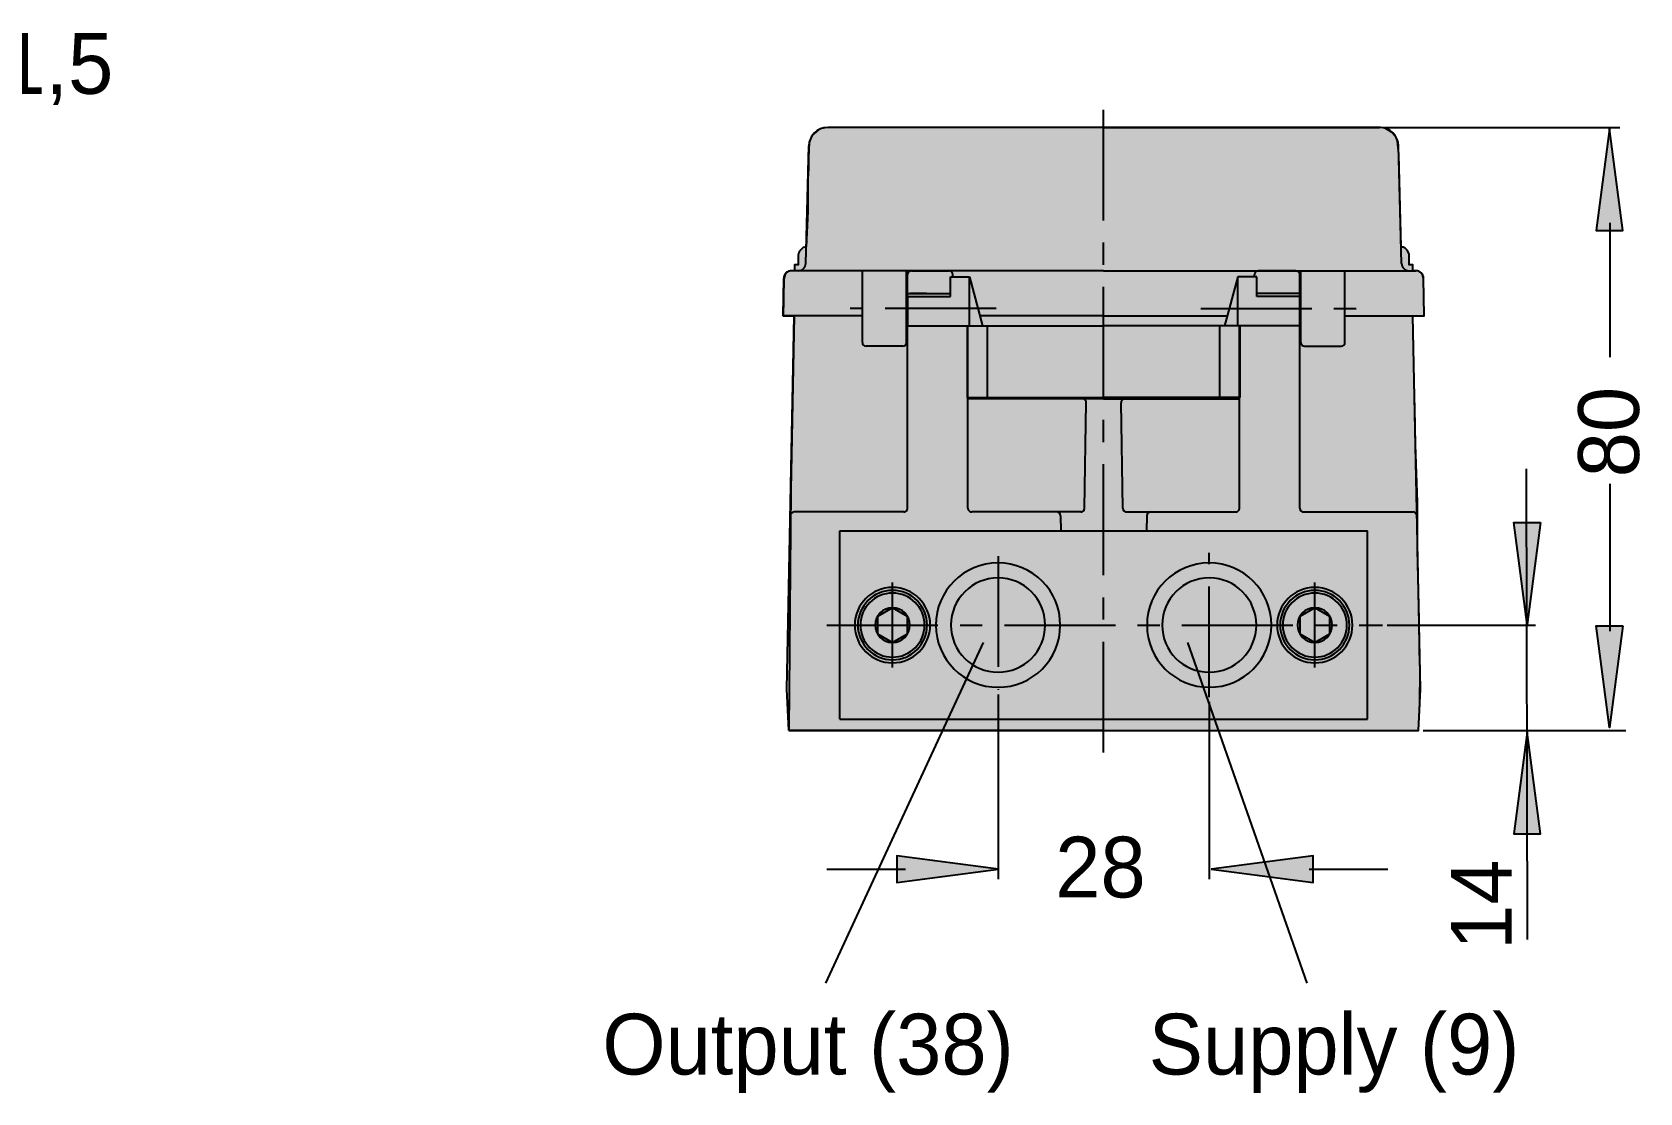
# Model space of a CAD drawing. Extents: x 43 to 173, y 167 to 243.
# Drawn here: x 129.08 to 173.47, y 189.11 to 218.41 of the extents above; entities that cross this region are included whole.
import ezdxf

# ---------------------------------------------------------------- set-up
doc = ezdxf.new("R2010")
doc.units = 0
for name, pattern in [('AI-LINETYPE-1', [4.899378, 3.062111, -0.612422, 0.612422, -0.612422]), ('AI-LINETYPE-2', [4.899378, 3.062111, -0.612422, 0.612422, -0.612422]), ('AI-LINETYPE-3', [4.899378, 3.062111, -0.612422, 0.612422, -0.612422]), ('AI-LINETYPE-4', [4.899378, 3.062111, -0.612422, 0.612422, -0.612422]), ('AI-LINETYPE-5', [4.899378, 3.062111, -0.612422, 0.612422, -0.612422]), ('AI-LINETYPE-6', [4.899378, 3.062111, -0.612422, 0.612422, -0.612422]), ('AI-LINETYPE-7', [4.899378, 3.062111, -0.612422, 0.612422, -0.612422]), ('AI-LINETYPE-8', [4.899378, 3.062111, -0.612422, 0.612422, -0.612422])]:
    doc.linetypes.add(name, pattern=pattern)
for name, color, linetype in [('LINIE', 7, 'CONTINUOUS'), ('MASSLINIE', 7, 'CONTINUOUS'), ('MITTE', 7, 'CONTINUOUS'), ('PFEILE', 7, 'CONTINUOUS'), ('TEXT', 7, 'CONTINUOUS'), ('UMRISS', 7, 'CONTINUOUS')]:
    doc.layers.add(name, color=color, linetype=linetype)

# ---------------------------------------------------------------- blocks, each defined once
blk = doc.blocks.new('*U16')
at = {"layer": 'UMRISS', "color": 255}
for points in [[(150.878, 199.12), (150.792, 215.71), (150.878, 215.749)], [(150.966, 199.12), (150.878, 215.749), (150.966, 215.771)], [(151.115, 199.12), (150.966, 215.771), (151.115, 215.778)], [(150.54, 199.12), (150.527, 215.172), (150.54, 215.362)], [(150.604, 199.12), (150.54, 215.362), (150.604, 215.526)], [(150.664, 199.12), (150.604, 215.526), (150.664, 215.607)], [(150.792, 199.12), (150.664, 215.607), (150.792, 215.71)], [(150.527, 199.12), (150.521, 214.943), (150.527, 215.172)], [(150.521, 199.12), (150.505, 214.351), (150.521, 214.65)], [(150.505, 199.12), (150.456, 212.486), (150.505, 213.466)], [(150.237, 199.12), (150.236, 211.988), (150.237, 212.254)], [(150.241, 199.12), (150.237, 212.254), (150.241, 212.287)], [(150.251, 199.12), (150.241, 212.287), (150.251, 212.324)], [(150.267, 199.12), (150.251, 212.324), (150.267, 212.36)], [(150.375, 199.12), (150.267, 212.36), (150.375, 212.462)], [(150.456, 199.12), (150.375, 212.462), (150.456, 212.486)], [(149.923, 210.573), (149.872, 211.728), (149.923, 211.781)], [(149.975, 210.573), (149.923, 211.781), (149.975, 211.802)], [(150.024, 210.573), (149.975, 211.802), (150.024, 211.82)], [(150.033, 210.573), (150.024, 211.82), (150.033, 211.821)], [(150.128, 210.573), (150.033, 211.821), (150.128, 211.822)], [(150.132, 199.12), (150.128, 211.822), (150.132, 211.822)], [(149.834, 210.573), (149.831, 211.256), (149.834, 211.415)], [(149.837, 210.573), (149.834, 211.415), (149.837, 211.598)], [(149.872, 210.573), (149.837, 211.598), (149.872, 211.728)], [(149.825, 210.573), (149.821, 210.686), (149.825, 210.914)], [(149.828, 210.573), (149.825, 210.914), (149.828, 211.05)], [(149.831, 210.573), (149.828, 211.05), (149.831, 211.256)], [(149.821, 210.573), (149.82, 210.573), (149.821, 210.686)], [(150.128, 199.12), (150.033, 205.772), (150.128, 210.573)], [(150.033, 199.12), (150.024, 204.697), (150.033, 205.772)], [(150.024, 199.12), (149.975, 199.12), (150.024, 204.697)]]:
    blk.add_solid(points, dxfattribs=at)
at = {"layer": 'UMRISS', "color": 255, "extrusion": (0, 0, -1)}
for points in [[(-150.878, 199.12), (-150.878, 215.749), (-150.966, 199.12)], [(-150.966, 199.12), (-150.966, 215.771), (-151.115, 199.12)], [(-151.115, 199.12), (-151.115, 215.778), (-164.414, 199.12)], [(-164.414, 199.12), (-151.115, 215.778), (-164.414, 215.778)], [(-164.414, 199.12), (-164.414, 215.778), (-164.871, 199.12)], [(-164.871, 199.12), (-164.414, 215.778), (-164.871, 215.778)], [(-164.871, 199.12), (-164.871, 215.778), (-165.372, 199.12)], [(-165.372, 199.12), (-164.871, 215.778), (-165.372, 215.778)], [(-165.372, 199.12), (-165.372, 215.778), (-165.782, 199.12)], [(-165.782, 199.12), (-165.372, 215.778), (-165.782, 215.778)], [(-165.782, 199.12), (-165.782, 215.778), (-166.011, 199.12)], [(-166.011, 199.12), (-165.782, 215.778), (-166.011, 215.778)], [(-166.011, 199.12), (-166.011, 215.778), (-166.284, 199.12)], [(-166.284, 199.12), (-166.011, 215.778), (-166.284, 215.778)], [(-166.284, 199.12), (-166.284, 215.778), (-166.309, 199.12)], [(-166.309, 199.12), (-166.284, 215.778), (-166.309, 215.778)], [(-166.309, 199.12), (-166.309, 215.778), (-166.44, 199.12)], [(-166.44, 199.12), (-166.309, 215.778), (-166.44, 215.756)], [(-166.44, 199.12), (-166.44, 215.756), (-166.638, 199.12)], [(-166.638, 199.12), (-166.44, 215.756), (-166.638, 215.643)], [(-150.54, 199.12), (-150.54, 215.362), (-150.604, 199.12)], [(-150.604, 199.12), (-150.604, 215.526), (-150.664, 199.12)], [(-150.664, 199.12), (-150.664, 215.607), (-150.792, 199.12)], [(-150.792, 199.12), (-150.792, 215.71), (-150.878, 199.12)], [(-166.638, 199.12), (-166.638, 215.643), (-166.747, 199.12)], [(-166.747, 199.12), (-166.638, 215.643), (-166.747, 215.505)], [(-166.747, 199.12), (-166.747, 215.505), (-166.786, 199.12)], [(-166.786, 199.12), (-166.747, 215.505), (-166.786, 215.411)], [(-166.786, 199.12), (-166.786, 215.411), (-166.815, 199.12)], [(-166.815, 199.12), (-166.786, 215.411), (-166.815, 215.034)], [(-150.521, 199.12), (-150.521, 214.943), (-150.527, 199.12)], [(-150.527, 199.12), (-150.527, 215.172), (-150.54, 199.12)], [(-166.815, 199.12), (-166.815, 215.034), (-166.882, 199.12)], [(-166.882, 199.12), (-166.815, 215.034), (-166.882, 212.486)], [(-150.505, 199.12), (-150.505, 214.351), (-150.521, 199.12)], [(-150.237, 199.12), (-150.237, 212.254), (-150.241, 199.12)], [(-150.241, 199.12), (-150.241, 212.287), (-150.251, 199.12)], [(-150.251, 199.12), (-150.251, 212.324), (-150.267, 199.12)], [(-150.267, 199.12), (-150.267, 212.36), (-150.375, 199.12)], [(-150.375, 199.12), (-150.375, 212.462), (-150.456, 199.12)], [(-150.456, 199.12), (-150.456, 212.486), (-150.505, 199.12)], [(-166.882, 199.12), (-166.882, 212.486), (-166.921, 199.12)], [(-166.921, 199.12), (-166.882, 212.486), (-166.921, 212.478)], [(-166.921, 199.12), (-166.921, 212.478), (-166.936, 199.12)], [(-166.936, 199.12), (-166.921, 212.478), (-166.936, 212.474)], [(-166.936, 199.12), (-166.936, 212.474), (-166.995, 199.12)], [(-166.995, 199.12), (-166.936, 212.474), (-166.995, 212.443)], [(-166.995, 199.12), (-166.995, 212.443), (-167.053, 199.12)], [(-167.053, 199.12), (-166.995, 212.443), (-167.053, 212.387)], [(-167.053, 199.12), (-167.053, 212.387), (-167.091, 199.12)], [(-167.091, 199.12), (-167.053, 212.387), (-167.091, 212.311)], [(-167.091, 199.12), (-167.091, 212.311), (-167.1, 199.12)], [(-167.1, 199.12), (-167.091, 212.311), (-167.1, 212.266)], [(-167.1, 199.12), (-167.1, 212.266), (-167.102, 199.12)], [(-167.102, 199.12), (-167.1, 212.266), (-167.102, 211.988)], [(-149.923, 210.573), (-149.923, 211.781), (-149.975, 210.573)], [(-149.975, 210.573), (-149.975, 211.802), (-150.024, 210.573)], [(-150.024, 210.573), (-150.024, 211.82), (-150.033, 210.573)], [(-150.033, 210.573), (-150.033, 211.821), (-150.128, 210.573)], [(-150.128, 199.12), (-150.128, 211.822), (-150.132, 199.12)], [(-150.132, 199.12), (-150.132, 211.988), (-150.236, 199.12)], [(-150.236, 199.12), (-150.132, 211.988), (-150.236, 211.988)], [(-150.236, 199.12), (-150.236, 211.988), (-150.237, 199.12)], [(-167.102, 199.12), (-167.102, 211.988), (-167.206, 199.12)], [(-167.206, 199.12), (-167.102, 211.988), (-167.206, 211.988)], [(-167.206, 199.12), (-167.206, 211.822), (-167.21, 199.12)], [(-167.21, 199.12), (-167.206, 211.822), (-167.21, 211.822)], [(-167.21, 210.573), (-167.21, 211.822), (-167.241, 210.573)], [(-167.241, 210.573), (-167.21, 211.822), (-167.241, 211.822)], [(-167.241, 210.573), (-167.241, 211.822), (-167.255, 210.573)], [(-167.255, 210.573), (-167.241, 211.822), (-167.255, 211.821)], [(-167.255, 210.573), (-167.255, 211.821), (-167.261, 210.573)], [(-167.261, 210.573), (-167.255, 211.821), (-167.261, 211.821)], [(-167.261, 210.573), (-167.261, 211.821), (-167.281, 210.573)], [(-167.281, 210.573), (-167.261, 211.821), (-167.281, 211.82)], [(-167.281, 210.573), (-167.281, 211.82), (-167.339, 210.573)], [(-167.339, 210.573), (-167.281, 211.82), (-167.339, 211.817)], [(-167.339, 210.573), (-167.339, 211.817), (-167.361, 210.573)], [(-167.361, 210.573), (-167.339, 211.817), (-167.361, 211.807)], [(-167.361, 210.573), (-167.361, 211.807), (-167.363, 210.573)], [(-167.363, 210.573), (-167.361, 211.807), (-167.363, 211.806)], [(-167.363, 210.573), (-167.363, 211.806), (-167.376, 210.573)], [(-167.376, 210.573), (-167.363, 211.806), (-167.376, 211.8)], [(-167.376, 210.573), (-167.376, 211.8), (-167.394, 210.573)], [(-167.394, 210.573), (-167.376, 211.8), (-167.394, 211.793)], [(-167.394, 210.573), (-167.394, 211.793), (-167.396, 210.573)], [(-167.396, 210.573), (-167.394, 211.793), (-167.396, 211.792)], [(-167.396, 210.573), (-167.396, 211.792), (-167.404, 210.573)], [(-167.404, 210.573), (-167.396, 211.792), (-167.404, 211.788)], [(-167.404, 210.573), (-167.404, 211.788), (-167.409, 210.573)], [(-167.409, 210.573), (-167.404, 211.788), (-167.409, 211.786)], [(-167.409, 210.573), (-167.409, 211.786), (-167.469, 210.573)], [(-167.469, 210.573), (-167.409, 211.786), (-167.469, 211.723)], [(-149.834, 210.573), (-149.834, 211.415), (-149.837, 210.573)], [(-149.837, 210.573), (-149.837, 211.598), (-149.872, 210.573)], [(-149.872, 210.573), (-149.872, 211.728), (-149.923, 210.573)], [(-167.469, 210.573), (-167.469, 211.723), (-167.501, 210.573)], [(-167.501, 210.573), (-167.469, 211.723), (-167.501, 211.62)], [(-167.501, 210.573), (-167.501, 211.62), (-167.518, 210.573)], [(-149.825, 210.573), (-149.825, 210.914), (-149.828, 210.573)], [(-149.828, 210.573), (-149.828, 211.05), (-149.831, 210.573)], [(-149.831, 210.573), (-149.831, 211.256), (-149.834, 210.573)], [(-149.821, 210.573), (-149.821, 210.686), (-149.825, 210.573)], [(-167.21, 199.12), (-167.21, 210.573), (-167.241, 199.12)], [(-167.241, 199.12), (-167.21, 210.573), (-167.241, 209.004)], [(-167.241, 199.12), (-167.241, 209.004), (-167.255, 199.12)], [(-167.255, 199.12), (-167.241, 209.004), (-167.255, 208.341)], [(-167.255, 199.12), (-167.255, 208.341), (-167.261, 199.12)], [(-167.261, 199.12), (-167.255, 208.341), (-167.261, 208.021)], [(-167.261, 199.12), (-167.261, 208.021), (-167.281, 199.12)], [(-167.281, 199.12), (-167.261, 208.021), (-167.281, 207.022)], [(-167.281, 199.12), (-167.281, 207.022), (-167.339, 199.12)], [(-167.339, 199.12), (-167.281, 207.022), (-167.339, 205.426)], [(-150.033, 199.12), (-150.033, 205.772), (-150.128, 199.12)], [(-150.024, 199.12), (-150.024, 204.697), (-150.033, 199.12)], [(-167.339, 199.12), (-167.339, 204.103), (-167.361, 199.12)], [(-167.361, 199.12), (-167.339, 204.103), (-167.361, 202.965)], [(-167.361, 199.12), (-167.361, 202.965), (-167.363, 199.12)], [(-167.363, 199.12), (-167.361, 202.965), (-167.363, 202.877)], [(-167.363, 199.12), (-167.363, 202.877), (-167.376, 199.42)], [(-167.376, 199.42), (-167.363, 202.877), (-167.376, 202.19)], [(-167.376, 199.42), (-167.376, 202.19), (-167.394, 199.812)], [(-167.394, 199.812), (-167.376, 202.19), (-167.394, 201.324)], [(-167.394, 199.812), (-167.394, 201.324), (-167.396, 199.866)], [(-167.396, 199.866), (-167.394, 201.324), (-167.396, 201.2)], [(-167.396, 199.866), (-167.396, 201.2), (-167.404, 200.774)]]:
    blk.add_solid(points, dxfattribs=at)
blk = doc.blocks.new('BLOCK_9')
at = {"layer": 'MASSLINIE', "color": 250}
for points in [[(166.419, 215.778), (172.917, 215.778)], [(172.656, 209.437), (172.656, 213.148)], [(172.656, 201.867), (172.656, 205.934)]]:
    blk.add_lwpolyline(points, dxfattribs=at)
blk = doc.blocks.new('BLOCK_10')
at = {"layer": 'MASSLINIE', "color": 250}
for points in [[(170.333, 206.355), (170.365, 193.349)], [(166.495, 202.035), (170.593, 202.035)], [(167.493, 199.12), (173.091, 199.12)]]:
    blk.add_lwpolyline(points, dxfattribs=at)
blk = doc.blocks.new('BLOCK_11')
at = {"layer": 'MASSLINIE', "color": 250}
for points in [[(155.754, 200.121), (155.754, 195.021)], [(161.584, 199.911), (161.584, 195.021)], [(153.194, 195.281), (151.024, 195.281)], [(166.511, 195.281), (164.341, 195.281)]]:
    blk.add_lwpolyline(points, dxfattribs=at)
blk = doc.blocks.new('*U19')
at = {"layer": 'PFEILE', "color": 250}
blk.add_solid([(152.957, 194.922), (152.957, 195.663), (155.77, 195.292)], dxfattribs=at)
blk = doc.blocks.new('*U20')
at = {"layer": 'PFEILE', "color": 250}
blk.add_solid([(164.453, 194.922), (161.64, 195.293), (164.453, 195.663)], dxfattribs=at)
blk = doc.blocks.new('*U27')
at = {"layer": 'PFEILE', "color": 250}
blk.add_solid([(170.364, 196.268), (169.994, 196.268), (170.364, 199.081)], dxfattribs=at)
at = {"layer": 'PFEILE', "color": 250, "extrusion": (0, 0, -1)}
blk.add_solid([(-170.364, 196.268), (-170.364, 199.081), (-170.735, 196.268)], dxfattribs=at)
blk = doc.blocks.new('*U28')
at = {"layer": 'PFEILE', "color": 250, "extrusion": (0, 0, -1)}
for points in [[(-170.364, 202.055), (-169.994, 204.868), (-170.364, 204.868)], [(-170.364, 202.055), (-170.364, 204.868), (-170.735, 204.868)]]:
    blk.add_solid(points, dxfattribs=at)
blk = doc.blocks.new('*U29')
at = {"layer": 'PFEILE', "color": 250}
blk.add_solid([(172.637, 212.932), (172.267, 212.932), (172.637, 215.745)], dxfattribs=at)
at = {"layer": 'PFEILE', "color": 250, "extrusion": (0, 0, -1)}
blk.add_solid([(-172.637, 212.932), (-172.637, 215.745), (-173.008, 212.932)], dxfattribs=at)
blk = doc.blocks.new('*U30')
at = {"layer": 'PFEILE', "color": 250, "extrusion": (0, 0, -1)}
for points in [[(-172.637, 199.203), (-172.267, 202.016), (-172.637, 202.016)], [(-172.637, 199.203), (-172.637, 202.016), (-173.008, 202.016)]]:
    blk.add_solid(points, dxfattribs=at)

msp = doc.modelspace()

# ---------------------------------------------------------------- linework, layer by layer
at = {"layer": 'LINIE', "color": 250}
for points in [[(158.669, 215.778), (151.05, 215.778)], [(158.669, 215.778), (166.289, 215.778)], [(150.444, 212.026), (150.529, 215.271)], [(166.894, 212.024), (166.809, 215.271)], [(158.669, 211.822), (150.046, 211.822)], [(152.006, 209.844), (152.006, 211.822)], [(153.224, 209.844), (153.224, 211.822)], [(153.359, 211.822), (154.4, 211.822)], [(158.669, 211.822), (167.292, 211.822)], [(163.979, 211.822), (162.938, 211.822)], [(164.114, 209.844), (164.114, 211.822)], [(165.332, 209.844), (165.332, 211.822)], [(149.82, 210.573), (149.838, 211.617)], [(153.255, 205.263), (153.255, 211.718)], [(154.438, 211.113), (154.438, 211.654)], [(154.438, 211.654), (154.965, 211.654)], [(154.505, 211.654), (154.505, 211.718)], [(154.965, 211.654), (155.328, 210.301)], [(154.965, 210.301), (154.965, 211.654)], [(162.373, 211.654), (162.01, 210.301)], [(162.373, 210.301), (162.373, 211.654)], [(162.901, 211.654), (162.373, 211.654)], [(162.834, 211.654), (162.834, 211.718)], [(162.901, 211.113), (162.901, 211.654)], [(164.083, 205.263), (164.083, 211.718)], [(167.518, 210.573), (167.501, 211.617)], [(153.255, 211.197), (154.438, 211.197)], [(153.255, 211.113), (153.255, 210.301)], [(153.255, 211.113), (154.438, 211.113)], [(153.776, 211.197), (153.328, 211.197)], [(164.083, 211.197), (162.901, 211.197)], [(164.083, 211.113), (162.901, 211.113)], [(164.083, 211.113), (164.083, 210.301)], [(152.006, 210.573), (149.82, 210.573)], [(149.923, 200.265), (150.128, 210.573)], [(158.669, 210.573), (155.255, 210.573)], [(158.669, 210.573), (162.083, 210.573)], [(165.332, 210.573), (167.518, 210.573)], [(167.414, 200.265), (167.21, 210.573)], [(153.255, 210.302), (154.921, 210.302)], [(153.255, 210.301), (154.913, 210.301)], [(154.913, 210.301), (154.913, 208.323)], [(154.913, 208.323), (154.913, 210.301)], [(154.913, 210.301), (158.669, 210.301)], [(154.921, 205.263), (154.921, 210.302)], [(155.464, 208.323), (155.464, 210.301)], [(162.425, 210.301), (158.669, 210.301)], [(161.874, 208.323), (161.874, 210.301)], [(164.083, 210.302), (162.417, 210.302)], [(162.417, 205.263), (162.417, 210.302)], [(162.425, 208.323), (162.425, 210.301)], [(162.425, 210.301), (162.425, 208.323)], [(164.083, 210.301), (162.425, 210.301)], [(153.12, 209.739), (152.11, 209.739)], [(164.218, 209.739), (165.228, 209.739)], [(154.913, 208.323), (158.669, 208.323)], [(154.916, 208.323), (154.924, 208.323)], [(158.669, 208.282), (154.921, 208.282)], [(162.425, 208.323), (158.669, 208.323)], [(158.669, 208.282), (162.417, 208.282)], [(162.423, 208.323), (162.414, 208.323)], [(158.139, 205.261), (158.19, 208.176)], [(159.199, 205.261), (159.148, 208.176)], [(153.151, 205.159), (150.122, 205.159)], [(158.035, 205.159), (155.025, 205.159)], [(159.303, 205.159), (162.313, 205.159)], [(164.187, 205.159), (167.216, 205.159)], [(151.381, 199.432), (151.381, 204.638)], [(151.381, 204.638), (165.957, 204.638)], [(157.477, 205.057), (157.488, 204.638)], [(159.861, 205.057), (159.85, 204.638)], [(165.957, 199.432), (165.957, 204.638)], [(152.839, 202.516), (152.422, 202.276)], [(153.255, 202.276), (152.839, 202.516)], [(164.5, 202.516), (164.083, 202.276)], [(164.916, 202.276), (164.5, 202.516)], [(152.422, 202.276), (152.422, 201.795)], [(153.255, 201.795), (153.255, 202.276)], [(164.083, 202.276), (164.083, 201.795)], [(164.916, 201.795), (164.916, 202.276)], [(152.422, 201.795), (152.839, 201.554)], [(152.839, 201.554), (153.255, 201.795)], [(164.083, 201.795), (164.5, 201.554)], [(164.5, 201.554), (164.916, 201.795)], [(149.975, 199.12), (149.923, 200.265)], [(167.363, 199.12), (167.414, 200.265)], [(151.381, 199.432), (165.957, 199.432)], [(158.669, 199.12), (149.975, 199.12)], [(158.669, 199.12), (167.363, 199.12)]]:
    msp.add_lwpolyline(points, dxfattribs=at)
for points in [[(151.05, 215.778), (150.767, 215.778), (150.537, 215.553), (150.529, 215.271)], [(166.809, 215.271), (166.802, 215.553), (166.571, 215.778), (166.289, 215.778)], [(166.894, 212.024), (166.897, 211.912), (166.989, 211.822), (167.102, 211.822)], [(167.501, 211.617), (167.498, 211.731), (167.405, 211.822), (167.292, 211.822)], [(150.122, 205.159), (150.066, 205.159), (150.019, 205.113), (150.018, 205.057)], [(157.477, 205.057), (157.476, 205.114), (157.43, 205.159), (157.373, 205.159)], [(159.965, 205.159), (159.908, 205.159), (159.862, 205.114), (159.861, 205.057)], [(167.319, 205.057), (167.318, 205.113), (167.272, 205.159), (167.216, 205.159)]]:
    msp.add_open_spline(points, degree=3, dxfattribs=at)
for points, knots in [([(150.046, 211.822), (150.046, 211.822), (150.046, 211.822), (150.046, 211.822), (149.932, 211.822), (149.84, 211.731), (149.838, 211.617)], [0, 0, 0, 0, 1, 1, 1, 2, 2, 2, 2]), ([(150.236, 211.822), (150.236, 211.822), (150.236, 211.822), (150.236, 211.822), (150.35, 211.822), (150.442, 211.913), (150.444, 212.026)], [0, 0, 0, 0, 1, 1, 1, 2, 2, 2, 2]), ([(153.359, 211.822), (153.359, 211.822), (153.359, 211.822), (153.359, 211.822), (153.302, 211.822), (153.255, 211.775), (153.255, 211.718), (153.255, 211.718), (153.255, 211.718), (153.255, 211.718)], [0, 0, 0, 0, 1, 1, 1, 2, 2, 2, 3, 3, 3, 3]), ([(154.505, 211.718), (154.505, 211.718), (154.505, 211.718), (154.505, 211.718), (154.505, 211.775), (154.458, 211.822), (154.4, 211.822), (154.4, 211.822), (154.4, 211.822), (154.4, 211.822)], [0, 0, 0, 0, 1, 1, 1, 2, 2, 2, 3, 3, 3, 3]), ([(162.938, 211.822), (162.938, 211.822), (162.938, 211.822), (162.938, 211.822), (162.88, 211.822), (162.834, 211.775), (162.834, 211.718), (162.834, 211.718), (162.834, 211.718), (162.834, 211.718)], [0, 0, 0, 0, 1, 1, 1, 2, 2, 2, 3, 3, 3, 3]), ([(164.083, 211.718), (164.083, 211.718), (164.083, 211.718), (164.083, 211.718), (164.083, 211.775), (164.036, 211.822), (163.979, 211.822), (163.979, 211.822), (163.979, 211.822), (163.979, 211.822)], [0, 0, 0, 0, 1, 1, 1, 2, 2, 2, 3, 3, 3, 3]), ([(153.224, 211.301), (153.224, 211.301), (153.224, 211.301), (153.224, 211.301), (153.224, 211.273), (153.235, 211.247), (153.255, 211.227)], [0, 0, 0, 0, 1, 1, 1, 2, 2, 2, 2]), ([(164.083, 211.227), (164.103, 211.247), (164.114, 211.273), (164.114, 211.301), (164.114, 211.301), (164.114, 211.301), (164.114, 211.301)], [0, 0, 0, 0, 1, 1, 1, 2, 2, 2, 2]), ([(153.224, 211.066), (153.224, 211.066), (153.224, 211.066), (153.224, 211.066), (153.224, 211.038), (153.235, 211.012), (153.255, 210.992)], [0, 0, 0, 0, 1, 1, 1, 2, 2, 2, 2]), ([(164.083, 210.992), (164.103, 211.012), (164.114, 211.038), (164.114, 211.066), (164.114, 211.066), (164.114, 211.066), (164.114, 211.066)], [0, 0, 0, 0, 1, 1, 1, 2, 2, 2, 2]), ([(153.255, 210.569), (153.235, 210.55), (153.224, 210.523), (153.224, 210.495), (153.224, 210.495), (153.224, 210.495), (153.224, 210.495)], [0, 0, 0, 0, 1, 1, 1, 2, 2, 2, 2]), ([(164.114, 210.495), (164.114, 210.495), (164.114, 210.495), (164.114, 210.495), (164.114, 210.523), (164.103, 210.55), (164.083, 210.569)], [0, 0, 0, 0, 1, 1, 1, 2, 2, 2, 2]), ([(153.255, 210.334), (153.235, 210.315), (153.224, 210.288), (153.224, 210.26), (153.224, 210.26), (153.224, 210.26), (153.224, 210.26)], [0, 0, 0, 0, 1, 1, 1, 2, 2, 2, 2]), ([(164.114, 210.26), (164.114, 210.26), (164.114, 210.26), (164.114, 210.26), (164.114, 210.288), (164.103, 210.315), (164.083, 210.334)], [0, 0, 0, 0, 1, 1, 1, 2, 2, 2, 2]), ([(152.006, 209.844), (152.006, 209.844), (152.006, 209.844), (152.006, 209.844), (152.006, 209.786), (152.052, 209.739), (152.11, 209.739), (152.11, 209.739), (152.11, 209.739), (152.11, 209.739)], [0, 0, 0, 0, 1, 1, 1, 2, 2, 2, 3, 3, 3, 3]), ([(153.12, 209.739), (153.12, 209.739), (153.12, 209.739), (153.12, 209.739), (153.177, 209.739), (153.224, 209.786), (153.224, 209.844), (153.224, 209.844), (153.224, 209.844), (153.224, 209.844)], [0, 0, 0, 0, 1, 1, 1, 2, 2, 2, 3, 3, 3, 3]), ([(164.114, 209.844), (164.114, 209.844), (164.114, 209.844), (164.114, 209.844), (164.114, 209.786), (164.161, 209.739), (164.218, 209.739), (164.218, 209.739), (164.218, 209.739), (164.218, 209.739)], [0, 0, 0, 0, 1, 1, 1, 2, 2, 2, 3, 3, 3, 3]), ([(165.228, 209.739), (165.228, 209.739), (165.228, 209.739), (165.228, 209.739), (165.285, 209.739), (165.332, 209.786), (165.332, 209.844), (165.332, 209.844), (165.332, 209.844), (165.332, 209.844)], [0, 0, 0, 0, 1, 1, 1, 2, 2, 2, 3, 3, 3, 3]), ([(158.19, 208.176), (158.19, 208.177), (158.19, 208.177), (158.19, 208.178), (158.19, 208.235), (158.143, 208.282), (158.086, 208.282)], [0, 0, 0, 0, 1, 1, 1, 2, 2, 2, 2]), ([(159.252, 208.282), (159.194, 208.282), (159.148, 208.235), (159.148, 208.178), (159.148, 208.177), (159.148, 208.177), (159.148, 208.176)], [0, 0, 0, 0, 1, 1, 1, 2, 2, 2, 2]), ([(153.151, 205.159), (153.151, 205.159), (153.151, 205.159), (153.151, 205.159), (153.208, 205.159), (153.255, 205.205), (153.255, 205.263), (153.255, 205.263), (153.255, 205.263), (153.255, 205.263)], [0, 0, 0, 0, 1, 1, 1, 2, 2, 2, 3, 3, 3, 3]), ([(154.921, 205.263), (154.921, 205.263), (154.921, 205.263), (154.921, 205.263), (154.921, 205.205), (154.968, 205.159), (155.025, 205.159), (155.025, 205.159), (155.025, 205.159), (155.025, 205.159)], [0, 0, 0, 0, 1, 1, 1, 2, 2, 2, 3, 3, 3, 3]), ([(158.035, 205.159), (158.035, 205.159), (158.035, 205.159), (158.035, 205.159), (158.092, 205.159), (158.138, 205.204), (158.139, 205.261)], [0, 0, 0, 0, 1, 1, 1, 2, 2, 2, 2]), ([(159.199, 205.261), (159.2, 205.204), (159.246, 205.159), (159.303, 205.159), (159.303, 205.159), (159.303, 205.159), (159.303, 205.159)], [0, 0, 0, 0, 1, 1, 1, 2, 2, 2, 2]), ([(162.313, 205.159), (162.313, 205.159), (162.313, 205.159), (162.313, 205.159), (162.37, 205.159), (162.417, 205.205), (162.417, 205.263), (162.417, 205.263), (162.417, 205.263), (162.417, 205.263)], [0, 0, 0, 0, 1, 1, 1, 2, 2, 2, 3, 3, 3, 3]), ([(164.083, 205.263), (164.083, 205.263), (164.083, 205.263), (164.083, 205.263), (164.083, 205.205), (164.129, 205.159), (164.187, 205.159), (164.187, 205.159), (164.187, 205.159), (164.187, 205.159)], [0, 0, 0, 0, 1, 1, 1, 2, 2, 2, 3, 3, 3, 3]), ([(155.754, 203.753), (155.754, 203.753), (155.754, 203.753), (155.754, 203.753), (154.805, 203.753), (154.036, 202.984), (154.036, 202.035), (154.036, 201.086), (154.805, 200.317), (155.754, 200.317), (155.754, 200.317), (155.754, 200.317), (155.754, 200.317)], [0, 0, 0, 0, 1, 1, 1, 2, 2, 2, 3, 3, 3, 4, 4, 4, 4]), ([(155.754, 200.317), (155.754, 200.317), (155.754, 200.317), (155.754, 200.317), (156.703, 200.317), (157.472, 201.086), (157.472, 202.035), (157.472, 202.984), (156.703, 203.753), (155.754, 203.753), (155.754, 203.753), (155.754, 203.753), (155.754, 203.753)], [0, 0, 0, 0, 1, 1, 1, 2, 2, 2, 3, 3, 3, 4, 4, 4, 4]), ([(161.584, 203.753), (161.584, 203.753), (161.584, 203.753), (161.584, 203.753), (160.635, 203.753), (159.866, 202.984), (159.866, 202.035), (159.866, 201.086), (160.635, 200.317), (161.584, 200.317), (161.584, 200.317), (161.584, 200.317), (161.584, 200.317)], [0, 0, 0, 0, 1, 1, 1, 2, 2, 2, 3, 3, 3, 4, 4, 4, 4]), ([(161.584, 200.317), (161.584, 200.317), (161.584, 200.317), (161.584, 200.317), (162.533, 200.317), (163.302, 201.086), (163.302, 202.035), (163.302, 202.984), (162.533, 203.753), (161.584, 203.753), (161.584, 203.753), (161.584, 203.753), (161.584, 203.753)], [0, 0, 0, 0, 1, 1, 1, 2, 2, 2, 3, 3, 3, 4, 4, 4, 4]), ([(155.754, 203.337), (155.754, 203.337), (155.754, 203.337), (155.754, 203.337), (155.035, 203.337), (154.452, 202.754), (154.452, 202.035), (154.452, 201.317), (155.035, 200.734), (155.754, 200.734), (155.754, 200.734), (155.754, 200.734), (155.754, 200.734)], [0, 0, 0, 0, 1, 1, 1, 2, 2, 2, 3, 3, 3, 4, 4, 4, 4]), ([(155.754, 200.734), (155.754, 200.734), (155.754, 200.734), (155.754, 200.734), (156.473, 200.734), (157.055, 201.317), (157.055, 202.035), (157.055, 202.754), (156.473, 203.337), (155.754, 203.337), (155.754, 203.337), (155.754, 203.337), (155.754, 203.337)], [0, 0, 0, 0, 1, 1, 1, 2, 2, 2, 3, 3, 3, 4, 4, 4, 4]), ([(161.584, 203.337), (161.584, 203.337), (161.584, 203.337), (161.584, 203.337), (160.865, 203.337), (160.283, 202.754), (160.283, 202.035), (160.283, 201.317), (160.865, 200.734), (161.584, 200.734), (161.584, 200.734), (161.584, 200.734), (161.584, 200.734)], [0, 0, 0, 0, 1, 1, 1, 2, 2, 2, 3, 3, 3, 4, 4, 4, 4]), ([(161.584, 200.734), (161.584, 200.734), (161.584, 200.734), (161.584, 200.734), (162.303, 200.734), (162.885, 201.317), (162.885, 202.035), (162.885, 202.754), (162.303, 203.337), (161.584, 203.337), (161.584, 203.337), (161.584, 203.337), (161.584, 203.337)], [0, 0, 0, 0, 1, 1, 1, 2, 2, 2, 3, 3, 3, 4, 4, 4, 4]), ([(152.839, 203.076), (152.839, 203.076), (152.839, 203.076), (152.839, 203.076), (152.264, 203.076), (151.797, 202.61), (151.797, 202.035), (151.797, 201.46), (152.264, 200.994), (152.839, 200.994), (152.839, 200.994), (152.839, 200.994), (152.839, 200.994)], [0, 0, 0, 0, 1, 1, 1, 2, 2, 2, 3, 3, 3, 4, 4, 4, 4]), ([(152.839, 202.993), (152.839, 202.993), (152.839, 202.993), (152.839, 202.993), (152.31, 202.993), (151.881, 202.564), (151.881, 202.035), (151.881, 201.506), (152.31, 201.077), (152.839, 201.077), (152.839, 201.077), (152.839, 201.077), (152.839, 201.077)], [0, 0, 0, 0, 1, 1, 1, 2, 2, 2, 3, 3, 3, 4, 4, 4, 4]), ([(152.839, 202.92), (152.839, 202.92), (152.839, 202.92), (152.839, 202.92), (152.35, 202.92), (151.954, 202.524), (151.954, 202.035), (151.954, 201.547), (152.35, 201.15), (152.839, 201.15), (152.839, 201.15), (152.839, 201.15), (152.839, 201.15)], [0, 0, 0, 0, 1, 1, 1, 2, 2, 2, 3, 3, 3, 4, 4, 4, 4]), ([(152.839, 200.994), (152.839, 200.994), (152.839, 200.994), (152.839, 200.994), (153.414, 200.994), (153.88, 201.46), (153.88, 202.035), (153.88, 202.61), (153.414, 203.076), (152.839, 203.076), (152.839, 203.076), (152.839, 203.076), (152.839, 203.076)], [0, 0, 0, 0, 1, 1, 1, 2, 2, 2, 3, 3, 3, 4, 4, 4, 4]), ([(152.839, 201.077), (152.839, 201.077), (152.839, 201.077), (152.839, 201.077), (153.368, 201.077), (153.796, 201.506), (153.796, 202.035), (153.796, 202.564), (153.368, 202.993), (152.839, 202.993), (152.839, 202.993), (152.839, 202.993), (152.839, 202.993)], [0, 0, 0, 0, 1, 1, 1, 2, 2, 2, 3, 3, 3, 4, 4, 4, 4]), ([(152.839, 201.15), (152.839, 201.15), (152.839, 201.15), (152.839, 201.15), (153.327, 201.15), (153.724, 201.547), (153.724, 202.035), (153.724, 202.524), (153.327, 202.92), (152.839, 202.92), (152.839, 202.92), (152.839, 202.92), (152.839, 202.92)], [0, 0, 0, 0, 1, 1, 1, 2, 2, 2, 3, 3, 3, 4, 4, 4, 4]), ([(164.5, 203.076), (164.5, 203.076), (164.5, 203.076), (164.5, 203.076), (163.924, 203.076), (163.458, 202.61), (163.458, 202.035), (163.458, 201.46), (163.924, 200.994), (164.5, 200.994), (164.5, 200.994), (164.5, 200.994), (164.5, 200.994)], [0, 0, 0, 0, 1, 1, 1, 2, 2, 2, 3, 3, 3, 4, 4, 4, 4]), ([(164.5, 202.993), (164.5, 202.993), (164.5, 202.993), (164.5, 202.993), (163.971, 202.993), (163.541, 202.564), (163.541, 202.035), (163.541, 201.506), (163.971, 201.077), (164.5, 201.077), (164.5, 201.077), (164.5, 201.077), (164.5, 201.077)], [0, 0, 0, 0, 1, 1, 1, 2, 2, 2, 3, 3, 3, 4, 4, 4, 4]), ([(164.5, 202.92), (164.5, 202.92), (164.5, 202.92), (164.5, 202.92), (164.01, 202.92), (163.614, 202.524), (163.614, 202.035), (163.614, 201.547), (164.01, 201.15), (164.5, 201.15), (164.5, 201.15), (164.5, 201.15), (164.5, 201.15)], [0, 0, 0, 0, 1, 1, 1, 2, 2, 2, 3, 3, 3, 4, 4, 4, 4]), ([(164.5, 200.994), (164.5, 200.994), (164.5, 200.994), (164.5, 200.994), (165.075, 200.994), (165.54, 201.46), (165.54, 202.035), (165.54, 202.61), (165.075, 203.076), (164.5, 203.076), (164.5, 203.076), (164.5, 203.076), (164.5, 203.076)], [0, 0, 0, 0, 1, 1, 1, 2, 2, 2, 3, 3, 3, 4, 4, 4, 4]), ([(164.5, 201.077), (164.5, 201.077), (164.5, 201.077), (164.5, 201.077), (165.028, 201.077), (165.457, 201.506), (165.457, 202.035), (165.457, 202.564), (165.028, 202.993), (164.5, 202.993), (164.5, 202.993), (164.5, 202.993), (164.5, 202.993)], [0, 0, 0, 0, 1, 1, 1, 2, 2, 2, 3, 3, 3, 4, 4, 4, 4]), ([(164.5, 201.15), (164.5, 201.15), (164.5, 201.15), (164.5, 201.15), (164.988, 201.15), (165.384, 201.547), (165.384, 202.035), (165.384, 202.524), (164.988, 202.92), (164.5, 202.92), (164.5, 202.92), (164.5, 202.92), (164.5, 202.92)], [0, 0, 0, 0, 1, 1, 1, 2, 2, 2, 3, 3, 3, 4, 4, 4, 4]), ([(152.839, 202.516), (152.839, 202.516), (152.839, 202.516), (152.839, 202.516), (152.573, 202.516), (152.358, 202.301), (152.358, 202.035), (152.358, 201.77), (152.573, 201.554), (152.839, 201.554), (152.839, 201.554), (152.839, 201.554), (152.839, 201.554)], [0, 0, 0, 0, 1, 1, 1, 2, 2, 2, 3, 3, 3, 4, 4, 4, 4]), ([(152.839, 201.554), (152.839, 201.554), (152.839, 201.554), (152.839, 201.554), (153.104, 201.554), (153.319, 201.77), (153.319, 202.035), (153.319, 202.301), (153.104, 202.516), (152.839, 202.516), (152.839, 202.516), (152.839, 202.516), (152.839, 202.516)], [0, 0, 0, 0, 1, 1, 1, 2, 2, 2, 3, 3, 3, 4, 4, 4, 4]), ([(164.5, 202.516), (164.5, 202.516), (164.5, 202.516), (164.5, 202.516), (164.234, 202.516), (164.019, 202.301), (164.019, 202.035), (164.019, 201.77), (164.234, 201.554), (164.5, 201.554), (164.5, 201.554), (164.5, 201.554), (164.5, 201.554)], [0, 0, 0, 0, 1, 1, 1, 2, 2, 2, 3, 3, 3, 4, 4, 4, 4]), ([(164.5, 201.554), (164.5, 201.554), (164.5, 201.554), (164.5, 201.554), (164.765, 201.554), (164.98, 201.77), (164.98, 202.035), (164.98, 202.301), (164.765, 202.516), (164.5, 202.516), (164.5, 202.516), (164.5, 202.516), (164.5, 202.516)], [0, 0, 0, 0, 1, 1, 1, 2, 2, 2, 3, 3, 3, 4, 4, 4, 4])]:
    msp.add_open_spline(points, degree=3, knots=knots, dxfattribs=at)
at = {"layer": 'MASSLINIE', "color": 250}
for points in [[(155.34, 201.554), (150.989, 192.146)], [(160.984, 201.554), (164.277, 192.146)]]:
    msp.add_lwpolyline(points, dxfattribs=at)
at = {"layer": 'MITTE', "color": 250, "linetype": 'AI-LINETYPE-4'}
msp.add_lwpolyline([(158.669, 198.514), (158.669, 216.263)], dxfattribs=at)
at = {"layer": 'MITTE', "color": 250, "linetype": 'AI-LINETYPE-2'}
msp.add_lwpolyline([(155.702, 210.781), (151.668, 210.781)], dxfattribs=at)
at = {"layer": 'MITTE', "color": 250, "linetype": 'AI-LINETYPE-1'}
msp.add_lwpolyline([(161.354, 210.781), (165.67, 210.781)], dxfattribs=at)
at = {"layer": 'MITTE', "color": 250, "linetype": 'AI-LINETYPE-5'}
msp.add_lwpolyline([(155.754, 203.942), (155.754, 200.251)], dxfattribs=at)
at = {"layer": 'MITTE', "color": 250, "linetype": 'AI-LINETYPE-6'}
msp.add_lwpolyline([(161.584, 200.041), (161.584, 204.03)], dxfattribs=at)
at = {"layer": 'MITTE', "color": 250, "linetype": 'AI-LINETYPE-7'}
msp.add_lwpolyline([(152.839, 200.864), (152.839, 203.207)], dxfattribs=at)
at = {"layer": 'MITTE', "color": 250, "linetype": 'AI-LINETYPE-3'}
msp.add_lwpolyline([(164.5, 200.864), (164.5, 203.207)], dxfattribs=at)
at = {"layer": 'MITTE', "color": 250, "linetype": 'AI-LINETYPE-8'}
msp.add_lwpolyline([(151.03, 202.035), (166.365, 202.035)], dxfattribs=at)
at = {"layer": 'PFEILE'}
for points in [[(172.637, 215.745), (172.267, 212.932), (173.008, 212.932), (172.637, 215.745)], [(170.735, 204.868), (170.364, 202.055), (169.994, 204.868), (170.735, 204.868)], [(173.008, 202.016), (172.637, 199.203), (172.267, 202.016), (173.008, 202.016)], [(170.364, 199.081), (169.994, 196.268), (170.735, 196.268), (170.364, 199.081)], [(155.77, 195.292), (152.957, 195.663), (152.957, 194.922), (155.77, 195.292)], [(161.64, 195.293), (164.453, 194.922), (164.453, 195.663), (161.64, 195.293)]]:
    msp.add_lwpolyline(points, dxfattribs=at)
at = {"layer": 'UMRISS'}
msp.add_lwpolyline([(149.975, 199.12), (167.363, 199.12), (167.396, 199.866), (167.404, 200.774), (167.394, 201.324), (167.376, 202.19), (167.361, 202.965), (167.339, 204.103), (167.339, 205.426), (167.281, 207.022), (167.261, 208.021), (167.255, 208.341), (167.21, 210.573), (167.518, 210.573), (167.501, 211.62), (167.469, 211.723), (167.409, 211.786), (167.339, 211.817), (167.241, 211.822), (167.206, 211.822), (167.206, 211.988), (167.102, 211.988), (167.1, 212.266), (167.091, 212.311), (167.053, 212.387), (166.995, 212.443), (166.936, 212.474), (166.921, 212.478), (166.882, 212.486), (166.815, 215.034), (166.786, 215.411), (166.747, 215.505), (166.638, 215.643), (166.44, 215.756), (166.309, 215.778), (166.284, 215.778), (166.011, 215.778), (165.782, 215.778), (165.372, 215.778), (164.871, 215.778), (164.414, 215.778), (151.115, 215.778), (150.966, 215.771), (150.878, 215.749), (150.792, 215.71), (150.664, 215.607), (150.604, 215.526), (150.54, 215.362), (150.527, 215.172), (150.521, 214.943), (150.521, 214.65), (150.505, 214.351), (150.505, 213.853), (150.505, 213.466), (150.456, 212.486), (150.375, 212.462), (150.267, 212.36), (150.251, 212.324), (150.241, 212.287), (150.237, 212.254), (150.236, 211.988), (150.132, 211.988), (150.132, 211.822), (150.024, 211.82), (149.923, 211.781), (149.872, 211.728), (149.837, 211.598), (149.834, 211.415), (149.831, 211.256), (149.828, 211.05), (149.825, 210.914), (149.821, 210.686), (149.82, 210.573), (150.128, 210.573), (150.033, 205.772), (149.975, 199.12)], dxfattribs=at)

# ---------------------------------------------------------------- block references
at = {"layer": 'MASSLINIE'}
for name in ['BLOCK_9', 'BLOCK_10', 'BLOCK_11']:
    msp.add_blockref(name, (0, 0), dxfattribs=at)
at = {"layer": 'PFEILE', "color": 250}
for name in ['*U29', '*U28', '*U30', '*U27', '*U19', '*U20']:
    msp.add_blockref(name, (0, 0), dxfattribs=at)
at = {"layer": 'UMRISS', "color": 255}
msp.add_blockref('*U16', (0, 0), dxfattribs=at)

# ---------------------------------------------------------------- texts
at = {"layer": 'TEXT', "color": 250, "char_height": 1.67922, "attachment_point": 7}
for s, insert in [('\\fFutura Medium|b0|i0|c0|p34;\\W1;M 20x1,5', (122.088, 216.396)), ('\\fFutura Medium|b0|i0|c0|p34;\\W1;28', (157.332, 194.487)), ('\\fFutura Medium|b0|i0|c0|p34;\\W1;Output (38)', (144.827, 189.115)), ('\\fFutura Medium|b0|i0|c0|p34;\\W1;Supply (9)', (159.913, 189.115))]:
    msp.add_mtext(s, dxfattribs=dict(at, insert=insert))
at = {"layer": 'TEXT', "color": 250, "char_height": 1.67922, "attachment_point": 7, "rotation": 90}
for s, insert in [('\\fFutura Medium|b0|i0|c0|p34;\\W1;80', (173.474, 206.117)), ('\\fFutura Medium|b0|i0|c0|p34;\\W1;14', (169.938, 193.063))]:
    msp.add_mtext(s, dxfattribs=dict(at, insert=insert))

doc.saveas('drawing.dxf')
